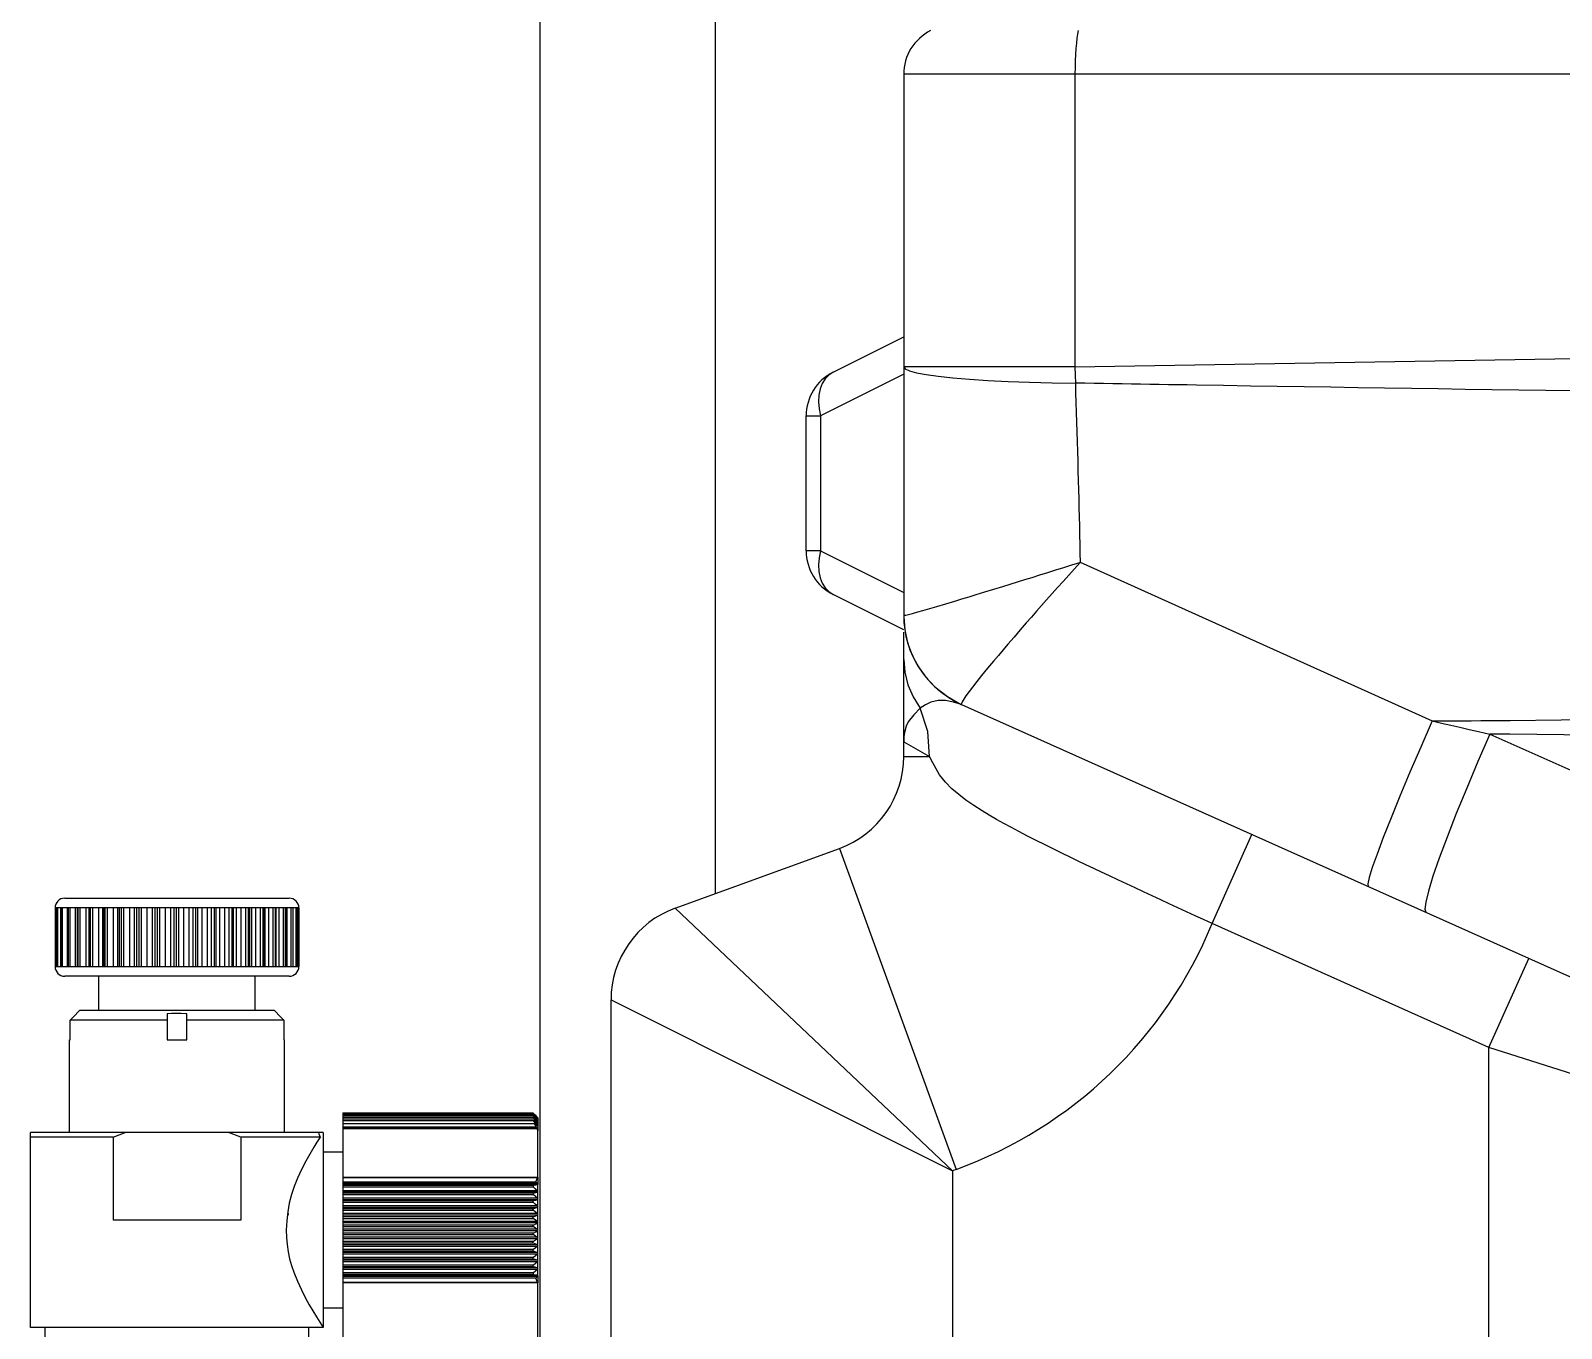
# Model space of a CAD drawing. Extents: x -9877 to -4419, y 2249 to 6216.
# Drawn here: x -5204.7 to -5047.7, y 2737.6 to 2870.5 of the extents above; entities that cross this region are included whole.
import ezdxf

# ---------------------------------------------------------------- set-up
doc = ezdxf.new("R2010")
doc.units = 0
doc.layers.add('LY_1', color=7, linetype='CONTINUOUS')

msp = doc.modelspace()

# ---------------------------------------------------------------- linework, layer by layer
at = {"layer": 'LY_1', "color": 110, "linetype": 'CONTINUOUS'}
for p, q in [((-5152.454721, 3176.167356), (-5152.454721, 2734.167356)), ((-5134.454721, 2782.14273), (-5134.454721, 3125.167356)), ((-4905.154721, 2866.077186), (-5115.154721, 2866.077186)), ((-5115.154721, 2866.077186), (-5115.154721, 2810.649563)), ((-5097.592108, 2866.077186), (-5097.592108, 2836.094687)), ((-5122.390789, 2835.549322), (-5115.154721, 2839.167356)), ((-5097.592108, 2836.094687), (-5027.590841, 2837.284768)), ((-5115.154721, 2836.094687), (-5115.154721, 2810.648755)), ((-5097.592108, 2836.094687), (-5115.154721, 2836.094687)), ((-5115.154721, 2835.344953), (-5123.690255, 2831.077186)), ((-5125.154721, 2831.077186), (-5123.690255, 2831.077186)), ((-5125.154721, 2817.257526), (-5125.154721, 2831.077186)), ((-5123.690255, 2831.077186), (-5123.690255, 2817.257526)), ((-5123.690255, 2817.257526), (-5125.154721, 2817.257526)), ((-5123.690255, 2817.257526), (-5115.154721, 2812.989759)), ((-5097.058931, 2816.081621), (-5060.979222, 2799.821314)), ((-5115.154721, 2809.167356), (-5122.390789, 2812.78539)), ((-5115.154721, 2796.169431), (-5115.154721, 2808.929822)), ((-5109.245836, 2801.525523), (-5109.238382, 2801.520572)), ((-5109.238382, 2801.520572), (-5026.071061, 2764.314139)), ((-5055.054018, 2798.474512), (-5019.503883, 2782.570504)), ((-5115.154721, 2797.685956), (-5112.518147, 2796.169431)), ((-5115.154721, 2796.169431), (-5112.518147, 2796.169431)), ((-5083.532035, 2779.065281), (-5079.448374, 2788.193463)), ((-5138.574923, 2780.643099), (-5121.73452, 2786.772505)), ((-5121.73452, 2786.772505), (-5109.763815, 2753.883263)), ((-5201.154721, 2781.667356), (-5178.154721, 2781.667356)), ((-5177.154721, 2780.667356), (-5202.154721, 2780.667356)), ((-5202.150507, 2780.667356), (-5202.150507, 2774.667356)), ((-5202.064846, 2780.667356), (-5202.064846, 2774.667356)), ((-5202.006981, 2774.667356), (-5202.006981, 2780.667356)), ((-5202.006797, 2780.667356), (-5202.006797, 2774.667356)), ((-5201.886925, 2780.667356), (-5201.886925, 2774.667356)), ((-5201.567399, 2774.667356), (-5201.567399, 2780.667356)), ((-5201.558938, 2780.667356), (-5201.558938, 2774.667356)), ((-5201.407806, 2780.667356), (-5201.407806, 2774.667356)), ((-5200.908024, 2780.667356), (-5200.908024, 2774.667356)), ((-5200.8468, 2774.667356), (-5200.8468, 2780.667356)), ((-5200.817958, 2780.667356), (-5200.817958, 2774.667356)), ((-5200.639287, 2780.667356), (-5200.639287, 2774.667356)), ((-5200.086229, 2780.667356), (-5200.086229, 2774.667356)), ((-5199.862925, 2774.667356), (-5199.862925, 2780.667356)), ((-5199.802102, 2780.667356), (-5199.802102, 2774.667356)), ((-5199.600292, 2780.667356), (-5199.600292, 2774.667356)), ((-5199.007576, 2780.667356), (-5199.007576, 2774.667356)), ((-5198.673806, 2780.667356), (-5198.673806, 2774.667356)), ((-5198.63853, 2780.667356), (-5198.63853, 2774.667356)), ((-5198.536383, 2780.667356), (-5198.536383, 2774.667356)), ((-5198.316404, 2780.667356), (-5198.316404, 2774.667356)), ((-5197.698625, 2780.667356), (-5197.698625, 2774.667356)), ((-5197.301114, 2780.667356), (-5197.301114, 2774.667356)), ((-5197.194535, 2780.667356), (-5197.194535, 2774.667356)), ((-5197.051969, 2780.667356), (-5197.051969, 2774.667356)), ((-5196.819236, 2780.667356), (-5196.819236, 2774.667356)), ((-5196.191607, 2780.667356), (-5196.191607, 2774.667356)), ((-5195.740143, 2780.667356), (-5195.740143, 2774.667356)), ((-5195.564884, 2780.667356), (-5195.564884, 2774.667356)), ((-5195.38541, 2780.667356), (-5195.38541, 2774.667356)), ((-5195.145654, 2780.667356), (-5195.145654, 2774.667356)), ((-5194.523628, 2780.667356), (-5194.523628, 2774.667356)), ((-5194.029329, 2780.667356), (-5194.029329, 2774.667356)), ((-5193.789706, 2780.667356), (-5193.789706, 2774.667356)), ((-5193.577742, 2780.667356), (-5193.577742, 2774.667356)), ((-5193.336868, 2780.667356), (-5193.336868, 2774.667356)), ((-5192.735761, 2780.667356), (-5192.735761, 2774.667356)), ((-5192.210797, 2780.667356), (-5192.210797, 2774.667356)), ((-5191.912711, 2780.667356), (-5191.912711, 2774.667356)), ((-5191.673477, 2780.667356), (-5191.673477, 2774.667356)), ((-5191.437414, 2780.667356), (-5191.437414, 2774.667356)), ((-5190.872028, 2780.667356), (-5190.872028, 2774.667356)), ((-5190.329326, 2780.667356), (-5190.329326, 2774.667356)), ((-5189.980116, 2780.667356), (-5189.980116, 2774.667356)), ((-5189.719503, 2780.667356), (-5189.719503, 2774.667356)), ((-5189.494065, 2780.667356), (-5189.494065, 2774.667356)), ((-5188.978322, 2780.667356), (-5188.978322, 2774.667356)), ((-5188.431244, 2780.667356), (-5188.431244, 2774.667356)), ((-5188.03951, 2780.667356), (-5188.03951, 2774.667356)), ((-5187.763934, 2780.667356), (-5187.763934, 2774.667356)), ((-5187.554672, 2780.667356), (-5187.554672, 2774.667356)), ((-5187.10127, 2780.667356), (-5187.10127, 2774.667356)), ((-5186.563288, 2780.667356), (-5186.563288, 2774.667356)), ((-5186.138675, 2780.667356), (-5186.138675, 2774.667356)), ((-5185.854922, 2780.667356), (-5185.854922, 2774.667356)), ((-5185.666988, 2780.667356), (-5185.666988, 2774.667356)), ((-5185.287093, 2780.667356), (-5185.287093, 2774.667356)), ((-5184.771454, 2780.667356), (-5184.771454, 2774.667356)), ((-5184.324417, 2780.667356), (-5184.324417, 2774.667356)), ((-5184.039474, 2780.667356), (-5184.039474, 2774.667356)), ((-5183.877497, 2780.667356), (-5183.877497, 2774.667356)), ((-5183.580462, 2780.667356), (-5183.580462, 2774.667356)), ((-5183.099862, 2780.667356), (-5183.099862, 2774.667356)), ((-5182.641408, 2780.667356), (-5182.641408, 2774.667356)), ((-5182.362292, 2780.667356), (-5182.362292, 2774.667356)), ((-5182.230259, 2780.667356), (-5182.230259, 2774.667356)), ((-5182.023398, 2780.667356), (-5182.023398, 2774.667356)), ((-5181.589672, 2780.667356), (-5181.589672, 2774.667356)), ((-5181.131091, 2780.667356), (-5181.131091, 2774.667356)), ((-5180.864674, 2780.667356), (-5180.864674, 2774.667356)), ((-5180.765837, 2780.667356), (-5180.765837, 2774.667356)), ((-5180.654244, 2780.667356), (-5180.654244, 2774.667356)), ((-5180.27807, 2780.667356), (-5180.27807, 2774.667356)), ((-5179.830654, 2780.667356), (-5179.830654, 2774.667356)), ((-5179.583496, 2780.667356), (-5179.583496, 2774.667356)), ((-5179.520288, 2780.667356), (-5179.520288, 2774.667356)), ((-5179.506711, 2780.667356), (-5179.506711, 2774.667356)), ((-5179.197353, 2780.667356), (-5179.197353, 2774.667356)), ((-5178.772118, 2780.667356), (-5178.772118, 2774.667356)), ((-5178.550305, 2780.667356), (-5178.550305, 2774.667356)), ((-5178.519703, 2780.667356), (-5178.519703, 2774.667356)), ((-5178.374131, 2780.667356), (-5178.374131, 2774.667356)), ((-5177.981547, 2780.667356), (-5177.981547, 2774.667356)), ((-5177.790542, 2780.667356), (-5177.790542, 2774.667356)), ((-5177.781104, 2780.667356), (-5177.781104, 2774.667356)), ((-5177.478409, 2780.667356), (-5177.478409, 2774.667356)), ((-5177.322914, 2780.667356), (-5177.322914, 2774.667356)), ((-5177.322562, 2780.667356), (-5177.322562, 2774.667356)), ((-5177.275092, 2780.667356), (-5177.275092, 2774.667356)), ((-5177.158936, 2780.667356), (-5177.158936, 2774.667356)), ((-5138.574923, 2780.643099), (-5110.154721, 2753.740985)), ((-5055.154721, 2766.370167), (-5083.532035, 2779.065281)), ((-5202.154721, 2774.667356), (-5177.154721, 2774.667356)), ((-5055.154721, 2766.370167), (-5051.071061, 2775.49835)), ((-5178.154721, 2773.667356), (-5201.154721, 2773.667356)), ((-5197.654721, 2770.167356), (-5197.654721, 2773.667356)), ((-5181.654721, 2773.667356), (-5181.654721, 2770.167356)), ((-5199.957618, 2769.864458), (-5199.654721, 2770.167356)), ((-5179.654721, 2770.167356), (-5199.654721, 2770.167356)), ((-5179.654721, 2770.167356), (-5179.351824, 2769.864458)), ((-5145.154721, 2734.167356), (-5145.154721, 2771.246173)), ((-5145.154721, 2771.246173), (-5110.154721, 2753.740985)), ((-5200.609172, 2767.167356), (-5200.609172, 2769.167356)), ((-5190.654721, 2769.167356), (-5200.609172, 2769.167356)), ((-5190.654721, 2769.167356), (-5190.654721, 2767.167356)), ((-5188.654721, 2767.167356), (-5188.654721, 2769.167356)), ((-5178.70027, 2769.167356), (-5188.654721, 2769.167356)), ((-5178.70027, 2769.167356), (-5178.70027, 2767.167356)), ((-5200.654721, 2757.667356), (-5200.654721, 2767.167356)), ((-5200.654721, 2767.167356), (-5200.609172, 2767.167356)), ((-5190.654721, 2767.167356), (-5188.654721, 2767.167356)), ((-5178.70027, 2767.167356), (-5178.654721, 2767.167356)), ((-5178.654721, 2767.167356), (-5178.654721, 2757.667356)), ((-5055.154721, 2734.167356), (-5055.154721, 2766.370167)), ((-5020.154721, 2755.185956), (-5055.154721, 2766.370167)), ((-5172.654721, 2759.667356), (-5153.154721, 2759.667356)), ((-5172.654721, 2759.667356), (-5172.654721, 2735.667356)), ((-5172.654721, 2759.638368), (-5153.154478, 2759.638368)), ((-5153.104493, 2759.58164), (-5172.654721, 2759.58164)), ((-5172.654721, 2759.551546), (-5153.153754, 2759.551546)), ((-5153.104493, 2759.488423), (-5172.654721, 2759.488423)), ((-5172.654721, 2759.407312), (-5153.152554, 2759.407312)), ((-5153.104493, 2759.337616), (-5172.654721, 2759.337616)), ((-5172.654721, 2759.20637), (-5153.150876, 2759.20637)), ((-5153.104493, 2759.129952), (-5172.654721, 2759.129952)), ((-5172.654721, 2758.949698), (-5153.148735, 2758.949698)), ((-5153.104493, 2758.866444), (-5172.654721, 2758.866444)), ((-5153.139858, 2759.652377), (-5153.154721, 2759.667356)), ((-5153.154721, 2759.667356), (-5152.654721, 2759.167356)), ((-5153.154721, 2759.202496), (-5153.150876, 2759.206367)), ((-5153.154721, 2758.943667), (-5153.148735, 2758.949693)), ((-5153.150876, 2759.206367), (-5153.135598, 2759.200231)), ((-5153.148735, 2758.949693), (-5153.135598, 2758.945734)), ((-5153.104493, 2759.616811), (-5153.139858, 2759.652377)), ((-5153.135598, 2759.200231), (-5153.104493, 2759.177866)), ((-5153.135598, 2758.945734), (-5153.104493, 2758.925897)), ((-5152.702577, 2758.892482), (-5152.7531, 2758.892482)), ((-5152.702577, 2759.054248), (-5152.736504, 2759.054248)), ((-5152.702577, 2759.160538), (-5152.721806, 2759.160538)), ((-5152.702577, 2759.210834), (-5152.708682, 2759.210834)), ((-5152.686692, 2759.036591), (-5152.702577, 2759.054248)), ((-5152.680563, 2758.86682), (-5152.702577, 2758.892482)), ((-5152.654721, 2758.825756), (-5152.680563, 2758.86682)), ((-5152.654721, 2759.167356), (-5152.654721, 2757.817238)), ((-5174.654721, 2757.667356), (-5204.654721, 2757.667356)), ((-5204.654721, 2737.667356), (-5204.654721, 2757.667356)), ((-5196.204721, 2757.167356), (-5204.654721, 2757.167356)), ((-5196.204721, 2757.167356), (-5194.954721, 2757.667356)), ((-5196.204721, 2757.167356), (-5196.204721, 2748.667356)), ((-5183.104721, 2757.167356), (-5184.354721, 2757.667356)), ((-5183.104721, 2757.167356), (-5183.104721, 2748.667356)), ((-5174.983321, 2757.167356), (-5183.104721, 2757.167356)), ((-5174.654721, 2757.667356), (-5174.654721, 2737.667356)), ((-5152.995552, 2758.544342), (-5172.654721, 2758.544342)), ((-5172.654721, 2758.255054), (-5152.850312, 2758.255054)), ((-5152.702577, 2758.083538), (-5172.654721, 2758.083538)), ((-5152.749824, 2758.038444), (-5172.654721, 2758.038444)), ((-5152.702577, 2758.405942), (-5152.794723, 2758.405942)), ((-5152.702577, 2758.676029), (-5152.772253, 2758.676029)), ((-5152.675794, 2758.6433), (-5152.702577, 2758.676029)), ((-5152.702577, 2758.342157), (-5152.662063, 2758.322687)), ((-5152.702577, 2758.008896), (-5152.664929, 2757.993371)), ((-5152.66169, 2758.622367), (-5152.675794, 2758.6433)), ((-5152.664929, 2757.993371), (-5152.654721, 2758.003487)), ((-5152.662063, 2758.322687), (-5152.654721, 2758.32997)), ((-5152.654721, 2758.604506), (-5152.66169, 2758.622367)), ((-5152.654721, 2753.073116), (-5152.654721, 2757.817227)), ((-5174.654721, 2755.667356), (-5172.654721, 2755.667356)), ((-5172.654721, 2753.073116), (-5152.654721, 2753.073116)), ((-5152.676469, 2753.021622), (-5172.654721, 2753.021622)), ((-5172.654721, 2752.600633), (-5152.867402, 2752.600633)), ((-5152.702577, 2752.441939), (-5172.654721, 2752.441939)), ((-5109.763815, 2753.883263), (-5110.154721, 2753.740985)), ((-5110.154721, 2753.740985), (-5110.154721, 2734.167356)), ((-5152.702577, 2752.286388), (-5172.654721, 2752.286388)), ((-5153.056754, 2752.231624), (-5172.654721, 2752.231624)), ((-5172.654721, 2752.094907), (-5153.131922, 2752.094907)), ((-5153.104493, 2752.063114), (-5172.654721, 2752.063114)), ((-5152.702577, 2751.696849), (-5172.654721, 2751.696849)), ((-5152.702577, 2751.536846), (-5172.654721, 2751.536846)), ((-5153.104493, 2751.442601), (-5172.654721, 2751.442601)), ((-5153.104493, 2751.27728), (-5172.654721, 2751.27728)), ((-5152.702577, 2750.932127), (-5172.654721, 2750.932127)), ((-5152.654721, 2742.989884), (-5152.654721, 2752.344827)), ((-5152.702577, 2750.768452), (-5172.654721, 2750.768452)), ((-5153.104493, 2750.642523), (-5172.654721, 2750.642523)), ((-5153.104493, 2750.473857), (-5172.654721, 2750.473857)), ((-5152.702577, 2750.1515), (-5172.654721, 2750.1515)), ((-5152.702577, 2749.984949), (-5172.654721, 2749.984949)), ((-5153.104493, 2749.827951), (-5172.654721, 2749.827951)), ((-5153.104493, 2749.656762), (-5172.654721, 2749.656762)), ((-5152.702577, 2749.35877), (-5172.654721, 2749.35877)), ((-5183.104721, 2748.667356), (-5196.204721, 2748.667356)), ((-5152.702577, 2749.190155), (-5172.654721, 2749.190155)), ((-5153.104493, 2749.002852), (-5172.654721, 2749.002852)), ((-5153.104493, 2748.829975), (-5172.654721, 2748.829975)), ((-5152.702577, 2748.5578), (-5172.654721, 2748.5578)), ((-5152.702577, 2748.387943), (-5172.654721, 2748.387943)), ((-5153.104493, 2748.171247), (-5172.654721, 2748.171247)), ((-5153.104493, 2747.997524), (-5172.654721, 2747.997524)), ((-5152.702577, 2747.752491), (-5172.654721, 2747.752491)), ((-5152.702577, 2747.58222), (-5172.654721, 2747.58222)), ((-5153.104493, 2747.337187), (-5172.654721, 2747.337187)), ((-5153.104493, 2747.163464), (-5172.654721, 2747.163464)), ((-5152.702577, 2746.946768), (-5172.654721, 2746.946768)), ((-5152.702577, 2746.776911), (-5172.654721, 2746.776911)), ((-5153.104493, 2746.504736), (-5172.654721, 2746.504736)), ((-5153.104493, 2746.331859), (-5172.654721, 2746.331859)), ((-5152.702577, 2746.144556), (-5172.654721, 2746.144556)), ((-5152.702577, 2745.975941), (-5172.654721, 2745.975941)), ((-5153.104493, 2745.677949), (-5172.654721, 2745.677949)), ((-5153.104493, 2745.50676), (-5172.654721, 2745.50676)), ((-5152.702577, 2745.349762), (-5172.654721, 2745.349762)), ((-5152.702577, 2745.183211), (-5172.654721, 2745.183211)), ((-5153.104493, 2744.860854), (-5172.654721, 2744.860854)), ((-5153.104493, 2744.692188), (-5172.654721, 2744.692188)), ((-5152.702577, 2744.56626), (-5172.654721, 2744.56626)), ((-5152.702577, 2744.402584), (-5172.654721, 2744.402584)), ((-5153.104493, 2744.057432), (-5172.654721, 2744.057432)), ((-5153.104493, 2743.89211), (-5172.654721, 2743.89211)), ((-5152.702577, 2743.797865), (-5172.654721, 2743.797865)), ((-5152.702577, 2743.637862), (-5172.654721, 2743.637862)), ((-5153.104493, 2743.271597), (-5172.654721, 2743.271597)), ((-5153.131922, 2743.239804), (-5172.654721, 2743.239804)), ((-5172.654721, 2743.103087), (-5153.056754, 2743.103087)), ((-5152.702577, 2743.048323), (-5172.654721, 2743.048323)), ((-5152.702577, 2742.892772), (-5172.654721, 2742.892772)), ((-5152.867402, 2742.734079), (-5172.654721, 2742.734079)), ((-5172.654721, 2742.313089), (-5152.676469, 2742.313089)), ((-5152.654721, 2742.261595), (-5172.654721, 2742.261595)), ((-5152.654721, 2736.167356), (-5152.654721, 2742.261595)), ((-5172.654721, 2739.667356), (-5174.654721, 2739.667356)), ((-5174.654721, 2737.667356), (-5204.654721, 2737.667356)), ((-5203.154721, 2736.667356), (-5203.154721, 2737.667356)), ((-5176.154721, 2737.667356), (-5176.154721, 2736.667356))]:
    msp.add_line(p, q, dxfattribs=at)
for points in [[(-5097.25527, 2870.549322), (-5097.32785, 2870.198092), (-5097.393832, 2869.768062), (-5097.451953, 2869.267454), (-5097.501103, 2868.705841), (-5097.54034, 2868.093962), (-5097.568915, 2867.443518), (-5097.586282, 2866.766947), (-5097.592108, 2866.077186)], [(-5115.154721, 2836.094687), (-5115.008931, 2835.892704), (-5114.573685, 2835.693666), (-5113.855328, 2835.500474), (-5112.864333, 2835.315945), (-5111.615148, 2835.142769), (-5110.125985, 2834.983472), (-5108.418554, 2834.840375), (-5106.517749, 2834.715565), (-5104.451281, 2834.610861), (-5102.249278, 2834.52779), (-5099.943843, 2834.467563), (-5097.568586, 2834.431057), (-5097.555048, 2834.43092)], [(-5097.592108, 2836.094687), (-5097.575677, 2835.262081), (-5097.555048, 2834.43092)], [(-5122.390789, 2835.549322), (-5122.827193, 2835.263123), (-5123.198584, 2834.875091), (-5123.495925, 2834.394666), (-5123.711983, 2833.833536), (-5123.841503, 2833.205352), (-5123.881333, 2832.525395), (-5123.830505, 2831.810206), (-5123.690255, 2831.077186)], [(-5097.555048, 2834.43092), (-5097.524971, 2833.432442), (-5097.49443, 2832.433977), (-5097.463623, 2831.435519), (-5097.43275, 2830.437063), (-5097.402009, 2829.438603), (-5097.371601, 2828.440134), (-5097.341723, 2827.441651), (-5097.312575, 2826.443149), (-5097.284357, 2825.444622), (-5097.257267, 2824.446064), (-5097.233186, 2823.516736), (-5097.210063, 2822.587383), (-5097.187706, 2821.658009), (-5097.165924, 2820.728619), (-5097.144526, 2819.79922), (-5097.123319, 2818.869815), (-5097.102112, 2817.94041), (-5097.080713, 2817.01101), (-5097.058931, 2816.081621)], [(-5046.587498, 2833.635296), (-5049.340012, 2833.675689), (-5052.092521, 2833.716397), (-5054.845026, 2833.757417), (-5057.597526, 2833.798748), (-5060.350021, 2833.840387), (-5063.102512, 2833.882332), (-5065.854998, 2833.92458), (-5068.60748, 2833.967131), (-5071.359957, 2834.009981), (-5074.112429, 2834.053128), (-5076.864896, 2834.09657), (-5079.617359, 2834.140305), (-5082.369817, 2834.18433), (-5085.122271, 2834.228645), (-5086.07864, 2834.244108), (-5087.035008, 2834.259603), (-5087.991376, 2834.275124), (-5088.947744, 2834.290668), (-5089.904112, 2834.30623), (-5090.860479, 2834.321807), (-5091.816846, 2834.337395), (-5092.773213, 2834.352989), (-5093.72958, 2834.368586), (-5094.685947, 2834.384181), (-5095.642314, 2834.399771), (-5096.598681, 2834.415352), (-5097.555048, 2834.43092)], [(-5123.690255, 2817.257526), (-5123.830505, 2816.524505), (-5123.881333, 2815.809316), (-5123.841503, 2815.129359), (-5123.711983, 2814.501174), (-5123.495924, 2813.940044), (-5123.198583, 2813.45962), (-5122.827193, 2813.071588), (-5122.390788, 2812.785389), (-5122.390788, 2812.785389)], [(-5115.154721, 2810.649563), (-5114.923723, 2810.674851), (-5114.245297, 2810.844994), (-5113.712894, 2810.996229), (-5113.180193, 2811.142249), (-5112.463222, 2811.347318), (-5111.747691, 2811.559125), (-5110.822526, 2811.834271), (-5109.897847, 2812.11034), (-5109.17718, 2812.327201), (-5108.456847, 2812.545337), (-5107.736779, 2812.764395), (-5106.820046, 2813.044266), (-5105.903612, 2813.325052), (-5104.987463, 2813.606747), (-5104.23673, 2813.838314), (-5103.486172, 2814.07046), (-5102.735783, 2814.303159), (-5101.985557, 2814.536384), (-5101.17994, 2814.787442), (-5100.374504, 2815.039074), (-5099.569247, 2815.291281), (-5098.741531, 2815.551181), (-5097.914009, 2815.8117), (-5097.086686, 2816.072848), (-5097.058931, 2816.081621)], [(-5097.058931, 2816.081621), (-5097.078369, 2816.060107), (-5097.65939, 2815.416079), (-5098.239452, 2814.771188), (-5098.818531, 2814.125415), (-5099.381146, 2813.496048), (-5099.942754, 2812.865781), (-5100.503305, 2812.234566), (-5101.024559, 2811.645571), (-5101.544767, 2811.055652), (-5102.063845, 2810.464751), (-5102.581709, 2809.872811), (-5103.212547, 2809.14821), (-5103.841325, 2808.421788), (-5104.467917, 2807.693363), (-5104.958911, 2807.11899), (-5105.447758, 2806.542881), (-5105.933738, 2805.964649), (-5106.55359, 2805.218122), (-5107.170503, 2804.467921), (-5107.646197, 2803.882874), (-5108.107894, 2803.289713), (-5108.439593, 2802.840337), (-5108.779902, 2802.390846), (-5109.171895, 2801.785259), (-5109.245836, 2801.525523)], [(-5115.154721, 2810.649563), (-5115.154362, 2810.56481), (-5115.153284, 2810.480063)], [(-5115.153284, 2810.480063), (-5115.040701, 2809.143904), (-5114.750337, 2807.834822), (-5114.287414, 2806.576357), (-5113.660257, 2805.391142), (-5112.880144, 2804.300489), (-5111.961104, 2803.324012)], [(-5115.154721, 2806.121228), (-5115.04585, 2804.806623), (-5114.721607, 2803.520643), (-5114.189052, 2802.291289), (-5113.459781, 2801.145329)], [(-5111.961104, 2803.324012), (-5110.677188, 2802.31349), (-5109.245836, 2801.525523)], [(-5113.459781, 2801.145329), (-5114.112592, 2800.463086), (-5114.688714, 2799.731421), (-5114.895371, 2799.274479), (-5115.033229, 2798.78624), (-5115.123695, 2798.243974), (-5115.154709, 2797.697526), (-5115.154721, 2797.685956)], [(-5109.238382, 2801.520572), (-5110.048364, 2801.751965), (-5110.870631, 2801.930306), (-5111.631537, 2801.931293), (-5112.365455, 2801.747799), (-5112.920645, 2801.463684), (-5113.459781, 2801.145329)], [(-5112.518147, 2796.169431), (-5112.672648, 2798.747055), (-5113.459781, 2801.145329)], [(-5060.979222, 2799.821314), (-5062.148053, 2797.152406), (-5063.256323, 2794.570118), (-5064.279851, 2792.130794), (-5065.196304, 2789.887659), (-5065.985686, 2787.889655), (-5066.630774, 2786.180377), (-5067.11749, 2784.797121), (-5067.435217, 2783.770067), (-5067.577022, 2783.121627), (-5067.539809, 2782.865948)], [(-5060.979222, 2799.821314), (-5059.980945, 2799.829175), (-5058.982668, 2799.837036), (-5057.984391, 2799.844897), (-5056.986115, 2799.852757), (-5055.987838, 2799.860619), (-5054.989561, 2799.868481), (-5053.991284, 2799.876345), (-5052.993008, 2799.88421), (-5047.750565, 2799.925552), (-5042.508123, 2799.966949), (-5037.265681, 2800.008397), (-5032.023239, 2800.049888), (-5026.780798, 2800.091417), (-5021.538357, 2800.132976), (-5016.295917, 2800.174561), (-5011.053476, 2800.216164), (-5005.811035, 2800.25778), (-5000.568595, 2800.299402), (-4995.326155, 2800.341024), (-4990.083714, 2800.38264), (-4984.841273, 2800.424243), (-4979.598833, 2800.465828), (-4974.356392, 2800.507387)], [(-5060.979222, 2799.821314), (-5060.029202, 2799.605335), (-5059.079186, 2799.389342), (-5058.129169, 2799.173356), (-5057.179144, 2798.957399), (-5056.229108, 2798.741493), (-5055.641564, 2798.607999), (-5055.054018, 2798.474512)], [(-5055.054018, 2798.474512), (-5056.279065, 2795.676032), (-5057.437405, 2792.943629), (-5058.501687, 2790.341818), (-5059.446784, 2787.932032), (-5060.250379, 2785.771169), (-5060.893498, 2783.910251), (-5061.360957, 2782.393216), (-5061.641719, 2781.255885), (-5061.729153, 2780.52511), (-5061.621196, 2780.218147), (-5061.621196, 2780.218147)], [(-4967.068234, 2797.793674), (-4967.821452, 2797.799507), (-4968.57467, 2797.805339), (-4969.327887, 2797.811172), (-4970.081105, 2797.817005), (-4975.609023, 2797.859812), (-4981.136941, 2797.902621), (-4986.664859, 2797.945429), (-4992.192777, 2797.988236), (-4997.720695, 2798.03104), (-5003.248613, 2798.07384), (-5008.776531, 2798.116635), (-5014.304449, 2798.159423), (-5019.832367, 2798.202203), (-5025.360286, 2798.244974), (-5030.888204, 2798.287734), (-5036.416122, 2798.330483), (-5041.944041, 2798.373219), (-5047.47196, 2798.41594), (-5052.999878, 2798.458646), (-5053.684592, 2798.463935), (-5054.369305, 2798.469223), (-5055.054018, 2798.474512)], [(-5083.532035, 2779.065281), (-5084.41095, 2779.469396), (-5085.289975, 2779.873276), (-5086.169, 2780.277156), (-5087.047916, 2780.681272), (-5087.926614, 2781.085859), (-5088.804986, 2781.491152), (-5089.682955, 2781.897366), (-5090.560463, 2782.304577), (-5091.437484, 2782.71284), (-5092.313992, 2783.122208), (-5093.18996, 2783.532737), (-5094.065362, 2783.944481), (-5094.868492, 2784.323629), (-5095.671012, 2784.704067), (-5096.472812, 2785.086015), (-5097.273778, 2785.469693), (-5098.073801, 2785.855322), (-5098.872769, 2786.24312), (-5099.77085, 2786.682687), (-5100.667024, 2787.126129), (-5101.560864, 2787.57429), (-5102.451939, 2788.028015), (-5103.339824, 2788.48815), (-5104.107663, 2788.893791), (-5104.871437, 2789.307016), (-5105.629808, 2789.72994), (-5106.381439, 2790.164678), (-5107.124995, 2790.613346), (-5107.961583, 2791.146866), (-5108.776597, 2791.711855), (-5109.507001, 2792.274672), (-5110.202913, 2792.881718), (-5110.87596, 2793.567474), (-5111.467315, 2794.320043), (-5111.839124, 2794.922352), (-5112.178636, 2795.545891), (-5112.518147, 2796.169431)], [(-5200.609172, 2769.167356), (-5200.237724, 2769.537213), (-5199.954721, 2769.818926)], [(-5189.654721, 2769.867356), (-5190.213819, 2769.852192), (-5190.654721, 2769.818926)], [(-5190.654721, 2769.818926), (-5190.654721, 2769.459043), (-5190.654721, 2769.167356)], [(-5188.654721, 2769.818926), (-5189.215554, 2769.857997), (-5189.654721, 2769.867356)], [(-5188.654721, 2769.167356), (-5188.654721, 2769.537213), (-5188.654721, 2769.818926)], [(-5179.354721, 2769.818926), (-5178.993203, 2769.459043), (-5178.70027, 2769.167356)], [(-5153.104493, 2759.58164), (-5153.142442, 2759.622417), (-5153.154721, 2759.638124)], [(-5153.154721, 2759.638124), (-5153.135598, 2759.623017), (-5153.104493, 2759.593765)], [(-5153.104493, 2759.488423), (-5153.142442, 2759.531611), (-5153.154721, 2759.550572)], [(-5153.154721, 2759.550572), (-5153.135598, 2759.5397), (-5153.104493, 2759.512616)], [(-5153.104493, 2759.337616), (-5153.142442, 2759.383004), (-5153.154721, 2759.405127)], [(-5153.154721, 2759.405127), (-5153.135598, 2759.398542), (-5153.104493, 2759.373757)], [(-5153.104493, 2759.129952), (-5153.142442, 2759.177319), (-5153.154721, 2759.202496)], [(-5153.104493, 2758.866444), (-5153.142442, 2758.915559), (-5153.154721, 2758.943667)], [(-5153.104493, 2759.616811), (-5153.024822, 2759.536721), (-5152.945259, 2759.45655)], [(-5153.104493, 2759.593765), (-5153.034411, 2759.526293), (-5152.964413, 2759.458761)], [(-5152.702577, 2759.160538), (-5152.925818, 2759.395058), (-5153.104493, 2759.58164)], [(-5153.104493, 2759.512616), (-5152.903188, 2759.327914), (-5152.702577, 2759.142739)], [(-5153.104493, 2759.488423), (-5152.903188, 2759.271613), (-5152.702577, 2759.054248)], [(-5153.104493, 2759.373757), (-5152.877591, 2759.177202), (-5152.702577, 2759.02468)], [(-5152.702577, 2758.892482), (-5152.925818, 2759.140386), (-5153.104493, 2759.337616)], [(-5153.104493, 2759.177866), (-5152.877591, 2758.99398), (-5152.702577, 2758.85129)], [(-5153.104493, 2759.129952), (-5152.903188, 2758.90328), (-5152.702577, 2758.676029)], [(-5153.104493, 2758.925897), (-5152.877591, 2758.755576), (-5152.702577, 2758.623412)], [(-5152.702577, 2758.405942), (-5152.925818, 2758.662405), (-5153.104493, 2758.866444)], [(-5152.964413, 2759.458761), (-5152.833347, 2759.331932), (-5152.702577, 2759.204892)], [(-5152.945259, 2759.45655), (-5152.823791, 2759.333787), (-5152.702577, 2759.210834)], [(-5152.654721, 2759.16035), (-5152.672994, 2759.180472), (-5152.702577, 2759.210834)], [(-5152.702577, 2759.204892), (-5152.666485, 2759.170376), (-5152.654721, 2759.16035)], [(-5152.654721, 2759.104357), (-5152.672994, 2759.128387), (-5152.702577, 2759.160538)], [(-5152.702577, 2759.142739), (-5152.666485, 2759.111064), (-5152.654721, 2759.104357)], [(-5152.702577, 2759.02468), (-5152.666485, 2758.995999), (-5152.654721, 2758.992645)], [(-5152.702577, 2758.85129), (-5152.666485, 2758.825742), (-5152.654721, 2758.825756)], [(-5152.654721, 2758.992645), (-5152.672994, 2759.020466), (-5152.686692, 2759.036591)], [(-5174.983321, 2757.167356), (-5175.302029, 2756.661708), (-5175.61798, 2756.154297), (-5176.033168, 2755.451656), (-5176.426741, 2754.73697), (-5176.871626, 2753.85955), (-5177.28344, 2752.964235), (-5177.623804, 2752.137544), (-5177.915559, 2751.294034), (-5178.137203, 2750.433126), (-5178.28282, 2749.517722), (-5178.378601, 2748.592539), (-5178.474381, 2747.667356)], [(-5175.154721, 2757.667356), (-5175.105635, 2757.512288), (-5174.983321, 2757.167356)], [(-5152.995552, 2758.544342), (-5152.921552, 2758.400045), (-5152.850312, 2758.255054)], [(-5152.995552, 2758.544342), (-5152.848877, 2758.443345), (-5152.702577, 2758.342157)], [(-5152.702577, 2758.083538), (-5152.784995, 2758.17932), (-5152.850312, 2758.255054)], [(-5152.749824, 2758.038444), (-5152.72334, 2758.021886), (-5152.702577, 2758.008896)], [(-5152.749824, 2758.038444), (-5152.701392, 2757.92803), (-5152.654721, 2757.817238)], [(-5152.702577, 2758.623412), (-5152.666485, 2758.601123), (-5152.654721, 2758.604506)], [(-5152.654721, 2758.32997), (-5152.672994, 2758.368281), (-5152.702577, 2758.405942)], [(-5152.654721, 2758.003487), (-5152.672994, 2758.044944), (-5152.702577, 2758.083538)], [(-5152.867402, 2752.600633), (-5152.756739, 2752.837196), (-5152.676469, 2753.021622)], [(-5152.702577, 2752.441939), (-5152.794489, 2752.530532), (-5152.867402, 2752.600633)], [(-5152.654721, 2752.344827), (-5152.672994, 2752.404638), (-5152.702577, 2752.441939)], [(-5152.676469, 2753.021622), (-5152.659401, 2753.041955), (-5152.654721, 2753.073116)], [(-5152.654721, 2753.073116), (-5152.654721, 2752.666604), (-5152.654721, 2752.344827)], [(-5153.154721, 2751.37556), (-5153.135598, 2751.425701), (-5153.104493, 2751.442601)], [(-5153.104493, 2751.27728), (-5153.142442, 2751.325914), (-5153.154721, 2751.37556)], [(-5153.131922, 2752.094907), (-5153.089439, 2752.171581), (-5153.056754, 2752.231624)], [(-5153.104493, 2752.063114), (-5153.120904, 2752.08018), (-5153.131922, 2752.094907)], [(-5152.702577, 2751.696849), (-5152.925818, 2751.90083), (-5153.104493, 2752.063114)], [(-5153.104493, 2751.442601), (-5152.877591, 2751.495668), (-5152.702577, 2751.536846)], [(-5152.702577, 2750.932127), (-5152.925818, 2751.12435), (-5153.104493, 2751.27728)], [(-5152.702577, 2752.286388), (-5152.879394, 2752.258975), (-5153.056754, 2752.231624)], [(-5152.702577, 2752.286388), (-5152.666485, 2752.306765), (-5152.654721, 2752.344827)], [(-5152.654721, 2751.600587), (-5152.672994, 2751.660726), (-5152.702577, 2751.696849)], [(-5152.702577, 2751.536846), (-5152.666485, 2751.560545), (-5152.654721, 2751.600587)], [(-5152.654721, 2750.837185), (-5152.672994, 2750.897358), (-5152.702577, 2750.932127)], [(-5153.154721, 2750.570418), (-5153.135598, 2750.622987), (-5153.104493, 2750.642523)], [(-5153.104493, 2750.473857), (-5153.142442, 2750.520676), (-5153.154721, 2750.570418)], [(-5153.154721, 2749.751134), (-5153.135598, 2749.805874), (-5153.104493, 2749.827951)], [(-5153.104493, 2749.656762), (-5153.142442, 2749.701537), (-5153.154721, 2749.751134)], [(-5152.702577, 2750.768452), (-5152.903188, 2750.705407), (-5153.104493, 2750.642523)], [(-5152.702577, 2750.1515), (-5152.925818, 2750.331028), (-5153.104493, 2750.473857)], [(-5152.702577, 2749.984949), (-5152.903188, 2749.90635), (-5153.104493, 2749.827951)], [(-5152.702577, 2749.35877), (-5152.925818, 2749.524728), (-5153.104493, 2749.656762)], [(-5152.702577, 2750.768452), (-5152.666485, 2750.795358), (-5152.654721, 2750.837185)], [(-5152.654721, 2750.05834), (-5152.672994, 2750.118255), (-5152.702577, 2750.1515)], [(-5152.702577, 2749.984949), (-5152.666485, 2750.014931), (-5152.654721, 2750.05834)], [(-5152.654721, 2749.267846), (-5152.672994, 2749.32721), (-5152.702577, 2749.35877)], [(-5153.154721, 2748.921697), (-5153.135598, 2748.978342), (-5153.104493, 2749.002852)], [(-5153.104493, 2748.829975), (-5153.142442, 2748.872488), (-5153.154721, 2748.921697)], [(-5153.154721, 2748.08615), (-5153.135598, 2748.144423), (-5153.104493, 2748.171247)], [(-5153.104493, 2747.997524), (-5153.142442, 2748.037568), (-5153.154721, 2748.08615)], [(-5153.104493, 2749.002852), (-5152.877591, 2749.108317), (-5152.702577, 2749.190155)], [(-5152.702577, 2748.5578), (-5152.925818, 2748.70938), (-5153.104493, 2748.829975)], [(-5153.104493, 2748.171247), (-5152.877591, 2748.293262), (-5152.702577, 2748.387943)], [(-5152.702577, 2747.752491), (-5152.925818, 2747.888955), (-5153.104493, 2747.997524)], [(-5152.702577, 2749.190155), (-5152.666485, 2749.223067), (-5152.654721, 2749.267846)], [(-5152.654721, 2748.469555), (-5152.672994, 2748.528079), (-5152.702577, 2748.5578)], [(-5152.702577, 2748.387943), (-5152.666485, 2748.423624), (-5152.654721, 2748.469555)], [(-5152.654721, 2747.667356), (-5152.672994, 2747.724755), (-5152.702577, 2747.752491)], [(-5178.474381, 2747.667356), (-5178.411512, 2746.918222), (-5178.348643, 2746.169089), (-5178.251514, 2745.425481), (-5178.102276, 2744.724014), (-5177.903803, 2744.032722), (-5177.669491, 2743.351678), (-5177.306909, 2742.430645), (-5176.901331, 2741.529357), (-5176.513123, 2740.758855), (-5176.098541, 2740.001803), (-5175.734842, 2739.375816), (-5175.358764, 2738.757294), (-5174.843324, 2737.951044), (-5174.654721, 2737.667356)], [(-5153.154721, 2747.248562), (-5153.135598, 2747.30818), (-5153.104493, 2747.337187)], [(-5153.104493, 2747.163464), (-5153.142442, 2747.200844), (-5153.154721, 2747.248562)], [(-5153.154721, 2746.413014), (-5153.135598, 2746.473687), (-5153.104493, 2746.504736)], [(-5153.104493, 2746.331859), (-5153.142442, 2746.366392), (-5153.154721, 2746.413014)], [(-5153.104493, 2747.337187), (-5152.877591, 2747.475158), (-5152.702577, 2747.58222)], [(-5152.702577, 2746.946768), (-5152.925818, 2747.067451), (-5153.104493, 2747.163464)], [(-5152.702577, 2746.776911), (-5152.903188, 2746.64065), (-5153.104493, 2746.504736)], [(-5152.702577, 2746.144556), (-5152.925818, 2746.248869), (-5153.104493, 2746.331859)], [(-5152.702577, 2747.58222), (-5152.666485, 2747.620497), (-5152.654721, 2747.667356)], [(-5152.654721, 2746.865156), (-5152.672994, 2746.921151), (-5152.702577, 2746.946768)], [(-5152.702577, 2746.776911), (-5152.666485, 2746.817597), (-5152.654721, 2746.865156)], [(-5153.154721, 2745.583577), (-5153.135598, 2745.64501), (-5153.104493, 2745.677949)], [(-5153.104493, 2745.50676), (-5153.142442, 2745.538279), (-5153.154721, 2745.583577)], [(-5153.154721, 2744.764293), (-5153.135598, 2744.826185), (-5153.104493, 2744.860854)], [(-5153.104493, 2744.692188), (-5153.142442, 2744.720539), (-5153.154721, 2744.764293)], [(-5152.702577, 2745.975941), (-5152.903188, 2745.826755), (-5153.104493, 2745.677949)], [(-5152.702577, 2745.349762), (-5152.925818, 2745.437198), (-5153.104493, 2745.50676)], [(-5152.702577, 2745.183211), (-5152.903188, 2745.021827), (-5153.104493, 2744.860854)], [(-5152.702577, 2744.56626), (-5152.925818, 2744.636392), (-5153.104493, 2744.692188)], [(-5152.654721, 2746.066865), (-5152.672994, 2746.121183), (-5152.702577, 2746.144556)], [(-5152.702577, 2745.975941), (-5152.666485, 2746.018838), (-5152.654721, 2746.066865)], [(-5152.654721, 2745.276371), (-5152.672994, 2745.328747), (-5152.702577, 2745.349762)], [(-5152.702577, 2745.183211), (-5152.666485, 2745.22811), (-5152.654721, 2745.276371)], [(-5153.154721, 2743.959152), (-5153.135598, 2744.021201), (-5153.104493, 2744.057432)], [(-5153.104493, 2743.89211), (-5153.142442, 2743.917155), (-5153.154721, 2743.959152)], [(-5153.131922, 2743.239804), (-5153.117585, 2743.258379), (-5153.104493, 2743.271597)], [(-5153.056754, 2743.103087), (-5153.098459, 2743.179536), (-5153.131922, 2743.239804)], [(-5152.702577, 2744.402584), (-5152.903188, 2744.229788), (-5153.104493, 2744.057432)], [(-5152.702577, 2743.797865), (-5152.925818, 2743.850352), (-5153.104493, 2743.89211)], [(-5152.702577, 2743.637862), (-5152.903188, 2743.454496), (-5153.104493, 2743.271597)], [(-5153.056754, 2743.103087), (-5152.879394, 2743.075736), (-5152.702577, 2743.048323)], [(-5152.654721, 2744.497526), (-5152.672994, 2744.547705), (-5152.702577, 2744.56626)], [(-5152.702577, 2744.402584), (-5152.666485, 2744.449266), (-5152.654721, 2744.497526)], [(-5152.654721, 2743.734124), (-5152.672994, 2743.781861), (-5152.702577, 2743.797865)], [(-5152.702577, 2743.637862), (-5152.666485, 2743.6861), (-5152.654721, 2743.734124)], [(-5152.654721, 2742.989884), (-5152.672994, 2743.034947), (-5152.702577, 2743.048323)], [(-5152.867402, 2742.734079), (-5152.77471, 2742.823222), (-5152.702577, 2742.892772)], [(-5152.676469, 2742.313089), (-5152.779648, 2742.548026), (-5152.867402, 2742.734079)], [(-5152.702577, 2742.892772), (-5152.666485, 2742.94233), (-5152.654721, 2742.989884)], [(-5152.654721, 2742.261595), (-5152.662188, 2742.298303), (-5152.676469, 2742.313089)], [(-5152.654721, 2742.989884), (-5152.654721, 2742.580687), (-5152.654721, 2742.261595)]]:
    msp.add_lwpolyline(points, dxfattribs=at)
for centre, radius, start, end in [((-5110.154721, 2866.077186), 5, 116.565051, 180), ((-5120.154721, 2831.077186), 5, 116.565051, 180), ((-5120.154721, 2817.257526), 5, 180, 243.434949), ((-5105.154721, 2810.648755), 10, 180, 245.897765), ((-5125.154721, 2796.169431), 10, 290, 0), ((-5201.154721, 2780.667356), 1, 90, 180), ((-5178.154721, 2780.667356), 1, 0, 90), ((-5135.154721, 2771.246173), 10, 110, 180), ((-5125.154721, 2796.169431), 45, 290, 337.660605), ((-5201.154721, 2774.667356), 1, 180, 270), ((-5178.154721, 2774.667356), 1, 270, 0), ((-5178.167612, 2749.281764), 0.1, 129.640276, 246.359724)]:
    msp.add_arc(centre, radius, start, end, dxfattribs=at)

doc.saveas('drawing.dxf')
